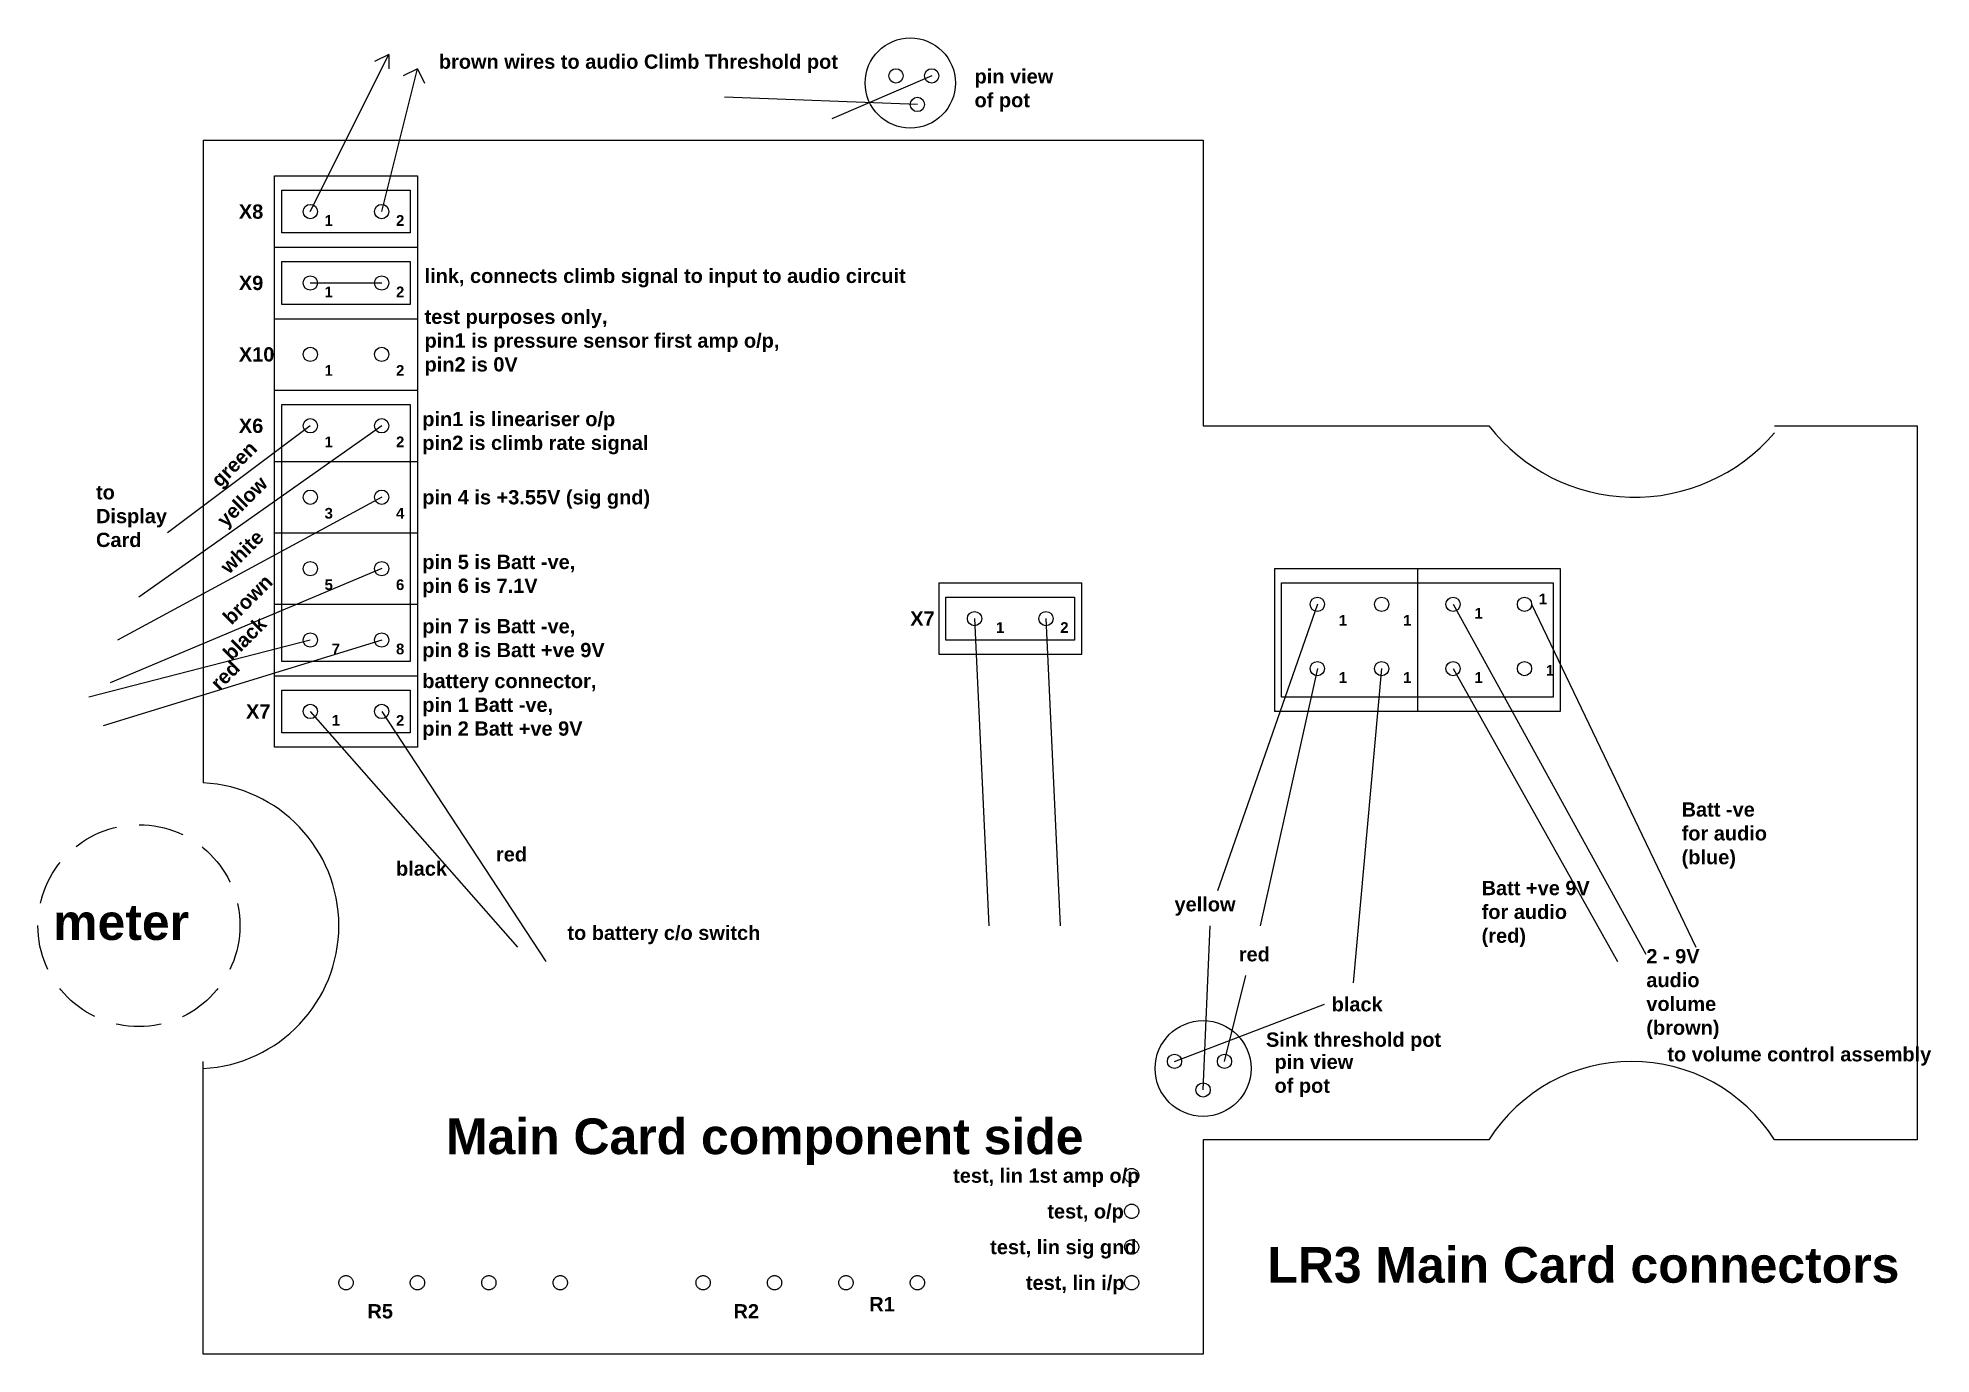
# Model space of a CAD drawing. Extents: x 7 to 272, y 20 to 204.
import ezdxf

# ---------------------------------------------------------------- set-up
doc = ezdxf.new("R2010")
doc.units = 0
doc.linetypes.add('HIDDEN', pattern=[9.525, 6.35, -3.175])
doc.layers.add('1', color=7, linetype='CONTINUOUS')
doc.styles.add('ARIALB', font='ARIALBD.TTF')

msp = doc.modelspace()

# ---------------------------------------------------------------- linework, layer by layer
at = {"layer": '1', "color": 7, "linetype": 'CONTINUOUS'}
for p, q in [((45, 180), (56, 202)), ((56, 202), (54, 201)), ((56, 202), (56, 200)), ((55, 180), (60, 200)), ((60, 200), (58, 199)), ((60, 200), (61, 198)), ((132, 199), (118, 193)), ((130, 195), (103, 196)), ((30, 190), (170, 190)), ((30, 190), (30, 100)), ((170, 190), (170, 150)), ((40, 175), (60, 175)), ((45, 170), (55, 170)), ((40, 165), (60, 165)), ((40, 155), (60, 155)), ((55, 150), (21, 126)), ((45, 150), (25, 135)), ((170, 150), (210, 150)), ((250, 150), (270, 150)), ((270, 150), (270, 50)), ((40, 145), (60, 145)), ((55, 140), (18, 120)), ((40, 135), (60, 135)), ((55, 130), (17, 114)), ((180, 130), (220, 130)), ((180, 130), (180, 110)), ((200, 130), (200, 110)), ((220, 130), (220, 110)), ((133, 128), (153, 128)), ((133, 128), (133, 118)), ((153, 118), (153, 128)), ((40, 125), (60, 125)), ((186, 125), (172, 84.87)), ((205, 125), (232, 76)), ((216, 125), (239, 77)), ((138, 123), (140, 80)), ((148, 123), (150, 80)), ((45, 120), (14, 112)), ((55, 120), (16, 108)), ((133, 118), (153, 118)), ((40, 115), (60, 115)), ((186, 116), (178, 80)), ((195, 116), (191, 72)), ((205, 116), (228, 75)), ((45, 110), (74, 77)), ((55, 110), (78, 75)), ((220, 110), (180, 110)), ((170, 57), (171, 80)), ((173, 61), (176, 73)), ((166, 61), (187, 69)), ((30, 20), (30, 61)), ((210, 50), (170, 50)), ((170, 50), (170, 20)), ((270, 50), (250, 50)), ((170, 20), (30, 20))]:
    msp.add_line(p, q, dxfattribs=at)
for points in [[(40, 185), (60, 185), (60, 105), (40, 105), (40, 185)], [(41, 183), (59, 183), (59, 177), (41, 177), (41, 183)], [(41, 173), (59, 173), (59, 167), (41, 167), (41, 173)], [(41, 153), (59, 153), (59, 117), (41, 117), (41, 153)], [(181, 128), (219, 128), (219, 112), (181, 112), (181, 128)], [(134, 126), (152, 126), (152, 120), (134, 120), (134, 126)], [(41, 113), (59, 113), (59, 107), (41, 107), (41, 113)]]:
    msp.add_lwpolyline(points, dxfattribs=at)
for centre, radius in [((129, 198), 6.32), ((127, 199), 1), ((132, 199), 1), ((130, 195), 1), ((45, 180), 1), ((55, 180), 1), ((45, 170), 1), ((55, 170), 1), ((45, 160), 1), ((55, 160), 1), ((45, 150), 1), ((55, 150), 1), ((45, 140), 1), ((55, 140), 1), ((45, 130), 1), ((55, 130), 1), ((186, 125), 1), ((195, 125), 1), ((205, 125), 1), ((215, 125), 1), ((138, 123), 1), ((148, 123), 1), ((45, 120), 1), ((55, 120), 1), ((186, 116), 1), ((195, 116), 1), ((205, 116), 1), ((215, 116), 1), ((45, 110), 1), ((55, 110), 1), ((170, 60), 6.71), ((166, 61), 1), ((173, 61), 1), ((170, 57), 1)]:
    msp.add_circle(centre, radius, dxfattribs=at)
at = {"layer": '1', "color": 7, "linetype": 'HIDDEN'}
for centre, radius in [((21, 80), 14.14), ((160, 45), 1), ((160, 40), 1), ((160, 35), 1), ((50, 30), 1), ((60, 30), 1), ((70, 30), 1), ((80, 30), 1), ((100, 30), 1), ((110, 30), 1), ((120, 30), 1), ((130, 30), 1), ((160, 30), 1)]:
    msp.add_circle(centre, radius, dxfattribs=at)
at = {"layer": '1', "color": 7, "linetype": 'CONTINUOUS'}
for centre, radius, start, end in [((230.41, 165.82), 25.82, 217.7751, 319.3607), ((28.97, 80), 20.03, 272.9376, 87.0624), ((230, 37.32), 23.68, 32.3784, 147.6216)]:
    msp.add_arc(centre, radius, start, end, dxfattribs=at)

# ---------------------------------------------------------------- texts
at = {"layer": '1', "color": 7, "linetype": 'CONTINUOUS', "style": 'ARIALB'}
for s, height, p in [('brown wires to audio Climb Threshold pot', 2, (63, 200)), ('X8', 2, (35, 179)), ('1', 1.5, (47, 178)), ('2', 1.5, (57, 178)), ('X9', 2, (35, 169)), ('link, connects climb signal to input to audio circuit', 2, (61, 170)), ('1', 1.5, (47, 168)), ('2', 1.5, (57, 168)), ('X10', 2, (35, 159)), ('1', 1.5, (47, 157)), ('2', 1.5, (57, 157)), ('X6', 2, (35, 149)), ('1', 1.5, (47, 147)), ('2', 1.5, (57, 147)), ('pin 4 is +3.55V (sig gnd)', 2, (60.68, 139)), ('3', 1.5, (47, 137)), ('4', 1.5, (57, 137)), ('5', 1.5, (47, 127)), ('6', 1.5, (57, 127)), ('1', 1.5, (217, 125)), ('X7', 2, (129, 122)), ('1', 1.5, (141, 121)), ('2', 1.5, (150, 121)), ('1', 1.5, (189, 122)), ('1', 1.5, (198, 122)), ('1', 1.5, (208, 123)), ('7', 1.5, (48, 118)), ('8', 1.5, (57, 118)), ('1', 1.5, (189, 114)), ('1', 1.5, (198, 114)), ('1', 1.5, (208, 114)), ('1', 1.5, (218, 115)), ('X7', 2, (36, 109)), ('1', 1.5, (48, 108)), ('2', 1.5, (57, 108)), ('red', 2, (71, 89)), ('black', 2, (57, 87)), ('meter', 5, (9, 78)), ('yellow', 2, (166, 82)), ('to battery c/o switch', 2, (81, 78)), ('red', 2, (175, 75)), ('black', 2, (188, 68)), ('Sink threshold pot', 2, (178.81, 63.04)), ('to volume control assembly', 2, (235, 61)), ('Main Card component side', 5, (64, 48)), ('test, lin 1st amp o/p', 2, (135, 44)), ('test, o/p', 2, (148.19, 39)), ('test, lin sig gnd', 2, (140.19, 34)), ('LR3 Main Card connectors', 5, (179, 30)), ('test, lin i/p', 2, (145.19, 29)), ('R5', 2, (53, 25)), ('R2', 2, (104.26, 25)), ('R1', 2, (123.26, 26))]:
    msp.add_text(s, height=height, dxfattribs=at).set_placement(p)
for s, p in [('green', (32.34, 141.26)), ('yellow', (33.15, 135.68)), ('white', (33.61, 129.14)), ('brown', (33.96, 122.02)), ('black', (34, 117)), ('red', (32.25, 112.82))]:
    msp.add_text(s, height=2, rotation=45, dxfattribs=at).set_placement(p)
at = {"layer": '1', "color": 7, "linetype": 'CONTINUOUS', "char_height": 2, "attachment_point": 7, "style": 'ARIALB'}
for s, insert in [('pin view\\Pof pot', (138, 194)), ('test purposes only, \\Ppin1 is pressure sensor first amp o/p,\\Ppin2 is 0V', (61, 157)), ('\\Ppin1 is lineariser o/p\\Ppin2 is climb rate signal', (60.68, 146)), ('to\\PDisplay \\PCard', (15, 133)), ('pin 5 is Batt -ve,\\Ppin 6 is 7.1V', (60.68, 126)), ('pin 7 is Batt -ve,\\Ppin 8 is Batt +ve 9V', (60.68, 117)), ('battery connector, \\Ppin 1 Batt -ve, \\Ppin 2 Batt +ve 9V', (60.68, 106)), ('Batt -ve \\Pfor audio\\P(blue)', (237, 88)), ('Batt +ve 9V\\Pfor audio\\P(red)', (209, 77)), ('2 - 9V\\Paudio\\Pvolume\\P(brown)', (232.06, 64.12)), ('pin view\\Pof pot', (180, 56))]:
    msp.add_mtext(s, dxfattribs=dict(at, insert=insert))

doc.saveas('drawing.dxf')
